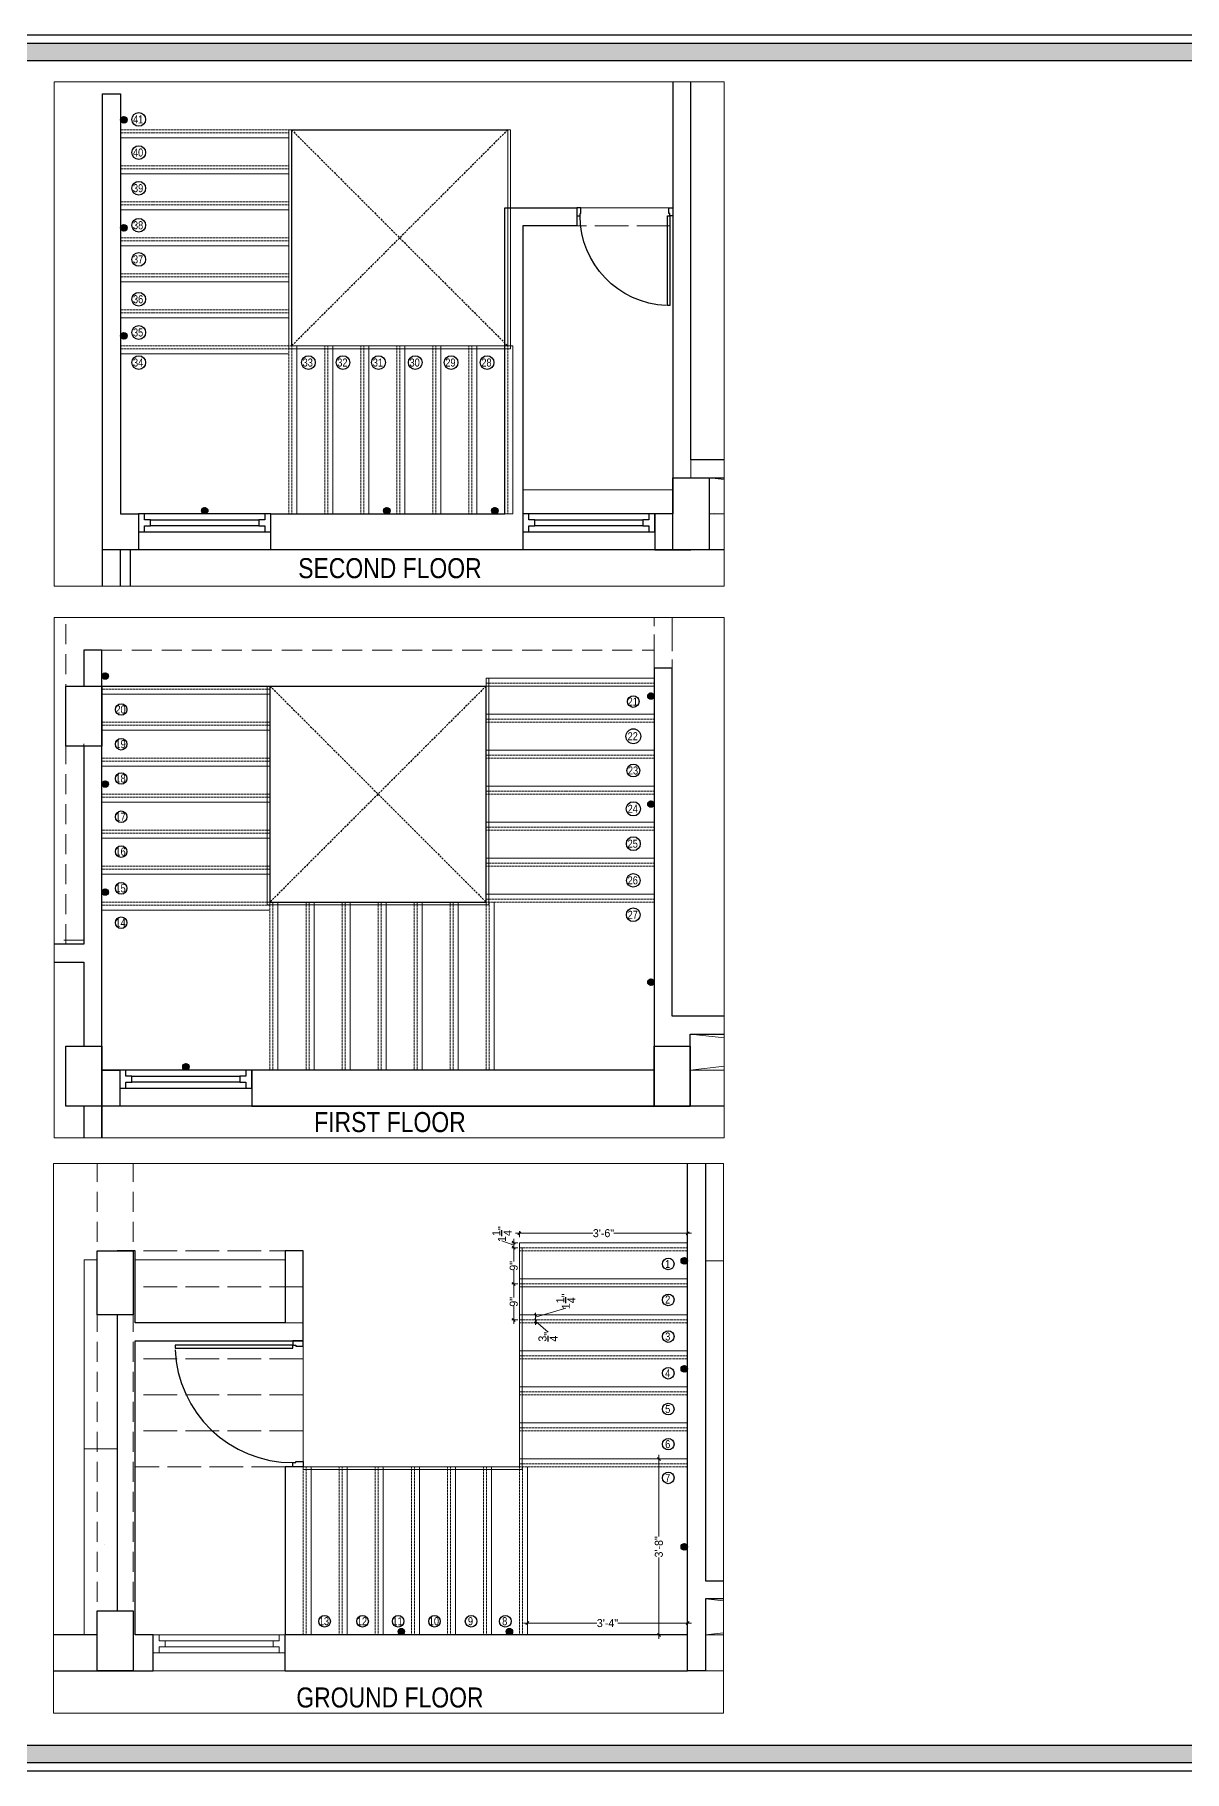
# Model space of a CAD drawing. Header units: millimetres. Extents: x 56222 to 3066687, y -650199 to -121287.
# Drawn here: x 150980.1 to 151267.3, y -181098.5 to -180664.4 of the extents above; entities that cross this region are included whole.
import ezdxf

# ---------------------------------------------------------------- set-up
doc = ezdxf.new("R2010")
doc.units = ezdxf.units.MM
doc.header["$MEASUREMENT"] = 0
doc.header["$PDMODE"] = 35
for name, pattern in [('ACAD_ISO02W100', [15, 12, -3]), ('ACAD_ISO04W100', [30, 24, -3, 0, -3]), ('DASHED', [0.75, 0.5, -0.25]), ('DASHED2', [0.375, 0.25, -0.125])]:
    doc.linetypes.add(name, pattern=pattern)
doc.layers.get('Defpoints').update_dxf_attribs({"color": 220})
for name, color, linetype in [('AR DOOR', 40, 'Continuous'), ('AR ELE-5', 134, 'Continuous'), ('AR HATCH-7', 7, 'Continuous'), ('GROUND FLOOR  ( Text )', 251, 'Continuous'), ('SECTION ( Text )', 250, 'Continuous')]:
    doc.layers.add(name, color=color, linetype=linetype)
for name, color, linetype, lineweight in [('COLUMN', 1, 'Continuous', 30), ('dim05', 1, 'Continuous', 13), ('FIRST FLOOR', 7, 'Continuous', 9), ('FIRST FLOOR_( PLine )_', 251, 'Continuous', 30), ('FIRST FLOOR_( STAIR )', 251, 'Continuous', 9), ('FUR', 250, 'Continuous', 0), ('GROUND FLOOR', 7, 'Continuous', 9), ('GROUND FLOOR  ( PLINE )', 251, 'Continuous', 30), ('GROUND FLOOR ( DW_RAIL )', 7, 'Continuous', 9), ('GROUND FLOOR ( STAIR )', 251, 'Continuous', 9), ('Labelling', 1, 'Continuous', 25), ('NAME PLATE', 7, 'Continuous', 25), ('SECOND FLOOR', 7, 'Continuous', 9), ('SECOND FLOOR  ( PLINE )', 251, 'Continuous', 30), ('SECOND FLOOR ( PLine )', 7, 'Continuous', 30), ('wall', 7, 'Continuous', 30), ('XX~SLAB ( BEAM )~ ( DIM )', 7, 'Continuous', 9)]:
    doc.layers.add(name, color=color, linetype=linetype, lineweight=lineweight)
doc.layers.add('XX~SLAB ( PLINE )', color=251, linetype='Continuous', plot=False)
doc.styles.add('century g', font='GOTHIC.TTF')
doc.styles.add("Cn_BT_0'-0", font='swissc.ttf')
doc.styles.add('KATHA', font='swissc.ttf')
doc.dimstyles.new('Archana', dxfattribs={"dimtxt": 2, "dimasz": 0.75, "dimexe": 0.5, "dimexo": 0.5, "dimgap": 0, "dimtad": 0, "dimzin": 0, "dimdsep": 46, "dimlunit": 4, "dimtxsty": 'century g', "dimblk": 'OBLIQUE', "dimcen": 0, "dimdle": 1, "dimclrd": 256, "dimclre": 256, "dimclrt": 256, "dimadec": 0, "dimazin": 0, "dimtfac": 1, "dimtofl": 0, "dimtmove": 1, "dimatfit": 3, "dimfxl": 1, "dimfxlon": 1, "dimtolj": 1, "dimtzin": 0, "dimlwd": -1, "dimlwe": -1, "dimarcsym": 0})

# ---------------------------------------------------------------- blocks, each defined once
blk = doc.blocks.new('*U18')
for points in [[(0, 0), (0, 1120), (-30, 1120), (-30, 0)], [(40, 0), (0, 0), (0, -30), (-10, -30), (-10, -100), (40, -100)], [(-1160, 0), (-1120, 0), (-1120, -30), (-1110, -30), (-1110, -100), (-1160, -100)]]:
    blk.add_lwpolyline(points, close=True)
at = {"layer": 'AR ELE-5', "linetype": 'ByBlock', "ltscale": 15}
blk.add_arc((2, -1), 1122, 92.373, 179.9653, dxfattribs=at)
blk = doc.blocks.new('_Oblique')
at = {"layer": 'wall', "color": 0, "lineweight": -2}
blk.add_line((-0.5, -0.5), (0.5, 0.5), dxfattribs=at)
blk = doc.blocks.new('*D340')
at = {"layer": 'Defpoints', "color": 0, "lineweight": 30, "transparency": 16777216}
for p in [(151101.23, -180967.63), (151099.82, -180976.63), (151101.23, -180976.63)]:
    blk.add_point(p, dxfattribs=at)
at = {"layer": 'dim05', "transparency": 16777216}
for p, q in [((151100.82, -180967.63), (151099.32, -180967.63)), ((151100.82, -180976.63), (151099.32, -180976.63))]:
    blk.add_line(p, q, dxfattribs=at)
at = {"layer": 'dim05', "color": 240, "true_color": 0xed1f24, "transparency": 16777216}
for p, q in [((151099.82, -180966.63), (151099.82, -180971.02)), ((151099.82, -180977.63), (151099.82, -180973.23))]:
    blk.add_line(p, q, dxfattribs=at)
at = {"layer": 'dim05', "color": 240, "true_color": 0xed1f24, "transparency": 16777216, "xscale": 0.75, "yscale": 0.75, "zscale": 0.75}
for p, rotation in [((151099.82, -180967.63), 90), ((151099.82, -180976.63), 270)]:
    blk.add_blockref('_Oblique', p, dxfattribs=dict(at, rotation=rotation))
at = {"layer": 'dim05', "color": 5, "lineweight": 25, "transparency": 16777216, "insert": (151099.82, -180972.13), "char_height": 2, "attachment_point": 5, "rotation": 90, "style": 'century g'}
blk.add_mtext('\\A1;9"', dxfattribs=at)
blk = doc.blocks.new('*D334')
at = {"layer": 'Defpoints', "color": 0, "lineweight": 30, "transparency": 16777216}
for p in [(151101.23, -180976.63), (151099.82, -180985.63), (151101.23, -180985.63)]:
    blk.add_point(p, dxfattribs=at)
at = {"layer": 'dim05', "transparency": 16777216}
for p, q in [((151100.82, -180976.63), (151099.32, -180976.63)), ((151100.82, -180985.63), (151099.32, -180985.63))]:
    blk.add_line(p, q, dxfattribs=at)
at = {"layer": 'dim05', "color": 240, "true_color": 0xed1f24, "transparency": 16777216}
for p, q in [((151099.82, -180975.63), (151099.82, -180980.02)), ((151099.82, -180986.63), (151099.82, -180982.23))]:
    blk.add_line(p, q, dxfattribs=at)
at = {"layer": 'dim05', "color": 240, "true_color": 0xed1f24, "transparency": 16777216, "xscale": 0.75, "yscale": 0.75, "zscale": 0.75}
for p, rotation in [((151099.82, -180976.63), 90), ((151099.82, -180985.63), 270)]:
    blk.add_blockref('_Oblique', p, dxfattribs=dict(at, rotation=rotation))
at = {"layer": 'dim05', "color": 5, "lineweight": 25, "transparency": 16777216, "insert": (151099.82, -180981.13), "char_height": 2, "attachment_point": 5, "rotation": 90, "style": 'century g'}
blk.add_mtext('\\A1;9"', dxfattribs=at)
blk = doc.blocks.new('*D335')
at = {"layer": 'Defpoints', "color": 0, "lineweight": 30, "transparency": 16777216}
for p in [(151143.23, -180963.98), (151101.23, -180966.38), (151143.23, -180966.38)]:
    blk.add_point(p, dxfattribs=at)
at = {"layer": 'dim05', "color": 240, "true_color": 0xed1f24, "transparency": 16777216}
for p, q in [((151100.23, -180963.98), (151119.6, -180963.98)), ((151144.23, -180963.98), (151124.86, -180963.98))]:
    blk.add_line(p, q, dxfattribs=at)
at = {"layer": 'dim05', "transparency": 16777216}
for p, q in [((151101.23, -180964.98), (151101.23, -180963.48)), ((151143.23, -180964.98), (151143.23, -180963.48))]:
    blk.add_line(p, q, dxfattribs=at)
at = {"layer": 'dim05', "color": 240, "true_color": 0xed1f24, "transparency": 16777216, "xscale": 0.75, "yscale": 0.75, "zscale": 0.75, "rotation": 180}
blk.add_blockref('_Oblique', (151101.23, -180963.98), dxfattribs=at)
at = {"layer": 'dim05', "color": 240, "true_color": 0xed1f24, "transparency": 16777216, "xscale": 0.75, "yscale": 0.75, "zscale": 0.75}
blk.add_blockref('_Oblique', (151143.23, -180963.98), dxfattribs=at)
at = {"layer": 'dim05', "color": 5, "lineweight": 25, "transparency": 16777216, "insert": (151122.23, -180963.98), "char_height": 2, "attachment_point": 5, "style": 'century g'}
blk.add_mtext('\\A1;3\'-6"', dxfattribs=at)
blk = doc.blocks.new('*D336')
at = {"layer": 'Defpoints', "color": 0, "lineweight": 30, "transparency": 16777216}
for p in [(151105.09, -180985.63), (151105.09, -180986.38), (151105.24, -180985.63)]:
    blk.add_point(p, dxfattribs=at)
at = {"layer": 'dim05', "transparency": 16777216}
for p, q in [((151105.1, -180985.63), (151105.74, -180985.63)), ((151105.1, -180986.38), (151105.74, -180986.38))]:
    blk.add_line(p, q, dxfattribs=at)
at = {"layer": 'dim05', "color": 240, "true_color": 0xed1f24, "transparency": 16777216}
for p, q in [((151105.24, -180986.88), (151105.24, -180985.13)), ((151105.24, -180986), (151108.39, -180988.72))]:
    blk.add_line(p, q, dxfattribs=at)
at = {"layer": 'dim05', "color": 240, "true_color": 0xed1f24, "transparency": 16777216, "xscale": 0.5, "yscale": 0.5, "zscale": 0.5}
for p, rotation in [((151105.24, -180985.63), 90), ((151105.24, -180986.38), 270)]:
    blk.add_blockref('_Oblique', p, dxfattribs=dict(at, rotation=rotation))
at = {"layer": 'dim05', "color": 5, "lineweight": 25, "transparency": 16777216, "insert": (151108.39, -180989.86), "char_height": 2, "attachment_point": 5, "rotation": 90, "style": 'century g'}
blk.add_mtext('\\A1;{\\H1x;\\S3/4;}"', dxfattribs=at)
blk = doc.blocks.new('*D337')
at = {"layer": 'Defpoints', "color": 0, "lineweight": 30, "transparency": 16777216}
for p in [(151105.24, -180984.38), (151105.24, -180984.38), (151105.24, -180985.63)]:
    blk.add_point(p, dxfattribs=at)
at = {"layer": 'dim05', "color": 240, "true_color": 0xed1f24, "transparency": 16777216}
for p, q in [((151105.24, -180985), (151112.82, -180982.73)), ((151105.24, -180986.13), (151105.24, -180983.88))]:
    blk.add_line(p, q, dxfattribs=at)
at = {"layer": 'dim05', "transparency": 16777216}
for p, q in [((151105.24, -180984.38), (151105.74, -180984.38)), ((151105.24, -180985.63), (151105.74, -180985.63))]:
    blk.add_line(p, q, dxfattribs=at)
at = {"layer": 'dim05', "color": 240, "true_color": 0xed1f24, "transparency": 16777216, "xscale": 0.5, "yscale": 0.5, "zscale": 0.5}
for p, rotation in [((151105.24, -180984.38), 90), ((151105.24, -180985.63), 270)]:
    blk.add_blockref('_Oblique', p, dxfattribs=dict(at, rotation=rotation))
at = {"layer": 'dim05', "color": 5, "lineweight": 25, "transparency": 16777216, "insert": (151112.82, -180981.01), "char_height": 2, "attachment_point": 5, "rotation": 90, "style": 'century g'}
blk.add_mtext('\\A1;1{\\H1x;\\S1/4;}"', dxfattribs=at)
blk = doc.blocks.new('*D338')
at = {"layer": 'Defpoints', "color": 0, "lineweight": 30, "transparency": 16777216}
for p in [(151143.23, -181020.38), (151136.07, -181064.38), (151143.23, -181064.38)]:
    blk.add_point(p, dxfattribs=at)
at = {"layer": 'dim05', "transparency": 16777216}
for p, q in [((151137.07, -181020.38), (151135.57, -181020.38)), ((151137.07, -181064.38), (151135.57, -181064.38))]:
    blk.add_line(p, q, dxfattribs=at)
at = {"layer": 'dim05', "color": 240, "true_color": 0xed1f24, "transparency": 16777216}
for p, q in [((151136.07, -181019.38), (151136.07, -181039.75)), ((151136.07, -181065.38), (151136.07, -181045.01))]:
    blk.add_line(p, q, dxfattribs=at)
at = {"layer": 'dim05', "color": 240, "true_color": 0xed1f24, "transparency": 16777216, "xscale": 0.75, "yscale": 0.75, "zscale": 0.75}
for p, rotation in [((151136.07, -181020.38), 90), ((151136.07, -181064.38), 270)]:
    blk.add_blockref('_Oblique', p, dxfattribs=dict(at, rotation=rotation))
at = {"layer": 'dim05', "color": 5, "lineweight": 25, "transparency": 16777216, "insert": (151136.07, -181042.38), "char_height": 2, "attachment_point": 5, "rotation": 90, "style": 'century g'}
blk.add_mtext('\\A1;3\'-8"', dxfattribs=at)
blk = doc.blocks.new('*D339')
at = {"layer": 'Defpoints', "color": 0, "lineweight": 30, "transparency": 16777216}
for p in [(151099.82, -180966.38), (151101.23, -180966.38), (151101.23, -180967.63)]:
    blk.add_point(p, dxfattribs=at)
at = {"layer": 'dim05', "color": 240, "true_color": 0xed1f24, "transparency": 16777216}
for p, q in [((151099.82, -180967), (151096.86, -180965.92)), ((151099.82, -180968.63), (151099.82, -180965.38))]:
    blk.add_line(p, q, dxfattribs=at)
at = {"layer": 'dim05', "transparency": 16777216}
for p, q in [((151100.82, -180966.38), (151099.32, -180966.38)), ((151100.82, -180967.63), (151099.32, -180967.63))]:
    blk.add_line(p, q, dxfattribs=at)
at = {"layer": 'dim05', "color": 240, "true_color": 0xed1f24, "transparency": 16777216, "xscale": 0.75, "yscale": 0.75, "zscale": 0.75}
for p, rotation in [((151099.82, -180966.38), 90), ((151099.82, -180967.63), 270)]:
    blk.add_blockref('_Oblique', p, dxfattribs=dict(at, rotation=rotation))
at = {"layer": 'dim05', "color": 5, "lineweight": 25, "transparency": 16777216, "insert": (151096.86, -180964.2), "char_height": 2, "attachment_point": 5, "rotation": 90, "style": 'century g'}
blk.add_mtext('\\A1;1{\\H1x;\\S1/4;}"', dxfattribs=at)
blk = doc.blocks.new('*U118')
for points in [[(-40, 0), (0, 0), (0, 30), (10, 30), (10, 100), (-40, 100)], [(0, 0), (0, -1120), (30, -1120), (30, 0)], [(1160, 0), (1120, 0), (1120, 30), (1110, 30), (1110, 100), (1160, 100)]]:
    blk.add_lwpolyline(points, close=True)
at = {"layer": 'AR ELE-5', "linetype": 'ByBlock', "ltscale": 15}
blk.add_arc((-2, 1), 1122, 272.373, 359.9653, dxfattribs=at)
blk = doc.blocks.new('*D333')
at = {"layer": 'Defpoints', "color": 0, "lineweight": 30, "transparency": 16777216}
for p in [(151103.23, -181061.44), (151143.23, -181061.44), (151143.23, -181061.44)]:
    blk.add_point(p, dxfattribs=at)
at = {"layer": 'dim05', "color": 240, "true_color": 0xed1f24, "transparency": 16777216}
for p, q in [((151102.23, -181061.44), (151120.6, -181061.44)), ((151144.23, -181061.44), (151125.86, -181061.44))]:
    blk.add_line(p, q, dxfattribs=at)
at = {"layer": 'dim05', "transparency": 16777216}
for p, q in [((151103.23, -181061.44), (151103.23, -181060.94)), ((151143.23, -181061.44), (151143.23, -181060.94))]:
    blk.add_line(p, q, dxfattribs=at)
at = {"layer": 'dim05', "color": 240, "true_color": 0xed1f24, "transparency": 16777216, "xscale": 0.75, "yscale": 0.75, "zscale": 0.75, "rotation": 180}
blk.add_blockref('_Oblique', (151103.23, -181061.44), dxfattribs=at)
at = {"layer": 'dim05', "color": 240, "true_color": 0xed1f24, "transparency": 16777216, "xscale": 0.75, "yscale": 0.75, "zscale": 0.75}
blk.add_blockref('_Oblique', (151143.23, -181061.44), dxfattribs=at)
at = {"layer": 'dim05', "color": 5, "lineweight": 25, "transparency": 16777216, "insert": (151123.23, -181061.44), "char_height": 2, "attachment_point": 5, "style": 'century g'}
blk.add_mtext('\\A1;3\'-4"', dxfattribs=at)
blk = doc.blocks.new('LAYOUT FILE')
at = {"layer": 'NAME PLATE', "true_color": 0xd39e00}
h = blk.add_hatch(color=42, dxfattribs=at)
h.paths.add_polyline_path([(3346889.83, -513806.18), (3346889.83, -514260.7), (3347535.56, -514260.7), (3347535.56, -513806.18)])
h.paths.add_polyline_path([(3346894.36, -513810.71), (3347531.03, -513810.71), (3347531.03, -514256.17), (3346894.36, -514256.17)], flags=16)
at = {"layer": 'NAME PLATE', "color": 42, "true_color": 0xd39e00}
for points in [[(3346887.56, -513803.91), (3347537.83, -513803.91), (3347537.83, -514262.96), (3346887.56, -514262.96)], [(3346889.83, -513806.18), (3347535.56, -513806.18), (3347535.56, -514260.7), (3346889.83, -514260.7)], [(3346894.36, -513810.71), (3347531.03, -513810.71), (3347531.03, -514256.17), (3346894.36, -514256.17)]]:
    blk.add_lwpolyline(points, close=True, dxfattribs=at)

msp = doc.modelspace()

# ---------------------------------------------------------------- hatches: boundary and pattern name
at = {"layer": 'AR HATCH-7', "lineweight": 30, "true_color": 0xcd6928, "transparency": 33554684}
h = msp.add_hatch(dxfattribs=at)
h.set_pattern_fill('ANSI31', color=32)
h.set_pattern_definition([(45, (-150.32906, -278.02912), (-0.08838834765, 0.08838834765), [])])
h.paths.add_polyline_path([(151003.223, -180685.685, 1), (151001.601, -180685.685, 1)])
h = msp.add_hatch(dxfattribs=at)
h.set_pattern_fill('ANSI31', color=32)
h.set_pattern_definition([(45, (-150.32906, -305.02912), (-0.08838834765, 0.08838834765), [])])
h.paths.add_polyline_path([(151003.223, -180712.685, 1), (151001.601, -180712.685, 1)])
h = msp.add_hatch(dxfattribs=at)
h.set_pattern_fill('ANSI31', color=32)
h.set_pattern_definition([(45, (-150.32906, -332.02912), (-0.08838834765, 0.08838834765), [])])
h.paths.add_polyline_path([(151003.223, -180739.685, 1), (151001.601, -180739.685, 1)])
h = msp.add_hatch(dxfattribs=at)
h.set_pattern_fill('ANSI31', color=32)
h.set_pattern_definition([(45, (-130.14017, -375.718), (-0.08838834765, 0.08838834765), [])])
h.paths.add_polyline_path([(151023.412, -180783.374, 1), (151021.789, -180783.374, 1)])
h = msp.add_hatch(dxfattribs=at)
h.set_pattern_fill('ANSI31', color=32)
h.set_pattern_definition([(45, (-84.63251, -375.71804), (-0.08838834765, 0.08838834765), [])])
h.paths.add_polyline_path([(151068.919, -180783.374, 1), (151067.297, -180783.374, 1)])
h = msp.add_hatch(dxfattribs=at)
h.set_pattern_fill('ANSI31', color=32)
h.set_pattern_definition([(45, (-57.63251, -375.71804), (-0.08838834765, 0.08838834765), [])])
h.paths.add_polyline_path([(151095.919, -180783.374, 1), (151094.297, -180783.374, 1)])
h = msp.add_hatch(dxfattribs=at)
h.set_pattern_fill('ANSI31', color=32)
h.set_pattern_definition([(45, (-155.01799, -417.05345), (-0.08838834765, 0.08838834765), [])])
h.paths.add_polyline_path([(150998.534, -180824.709, 1), (150996.912, -180824.709, 1)])
h = msp.add_hatch(dxfattribs=at)
h.set_pattern_fill('ANSI31', color=32)
h.set_pattern_definition([(45, (-18.64022, -422.05345), (-0.08838834765, 0.08838834765), [])])
h.paths.add_polyline_path([(151134.912, -180829.709, 1), (151133.289, -180829.709, 1)])
h = msp.add_hatch(dxfattribs=at)
h.set_pattern_fill('ANSI31', color=32)
h.set_pattern_definition([(45, (-155.01799, -444.05345), (-0.08838834765, 0.08838834765), [])])
h.paths.add_polyline_path([(150998.534, -180851.709, 1), (150996.912, -180851.709, 1)])
h = msp.add_hatch(dxfattribs=at)
h.set_pattern_fill('ANSI31', color=32)
h.set_pattern_definition([(45, (-18.64022, -449.05345), (-0.08838834765, 0.08838834765), [])])
h.paths.add_polyline_path([(151134.912, -180856.709, 1), (151133.289, -180856.709, 1)])
h = msp.add_hatch(dxfattribs=at)
h.set_pattern_fill('ANSI31', color=32)
h.set_pattern_definition([(45, (-155.01799, -471.05345), (-0.08838834765, 0.08838834765), [])])
h.paths.add_polyline_path([(150998.534, -180878.709, 1), (150996.912, -180878.709, 1)])
h = msp.add_hatch(dxfattribs=at)
h.set_pattern_fill('ANSI31', color=32)
h.set_pattern_definition([(45, (-18.64022, -493.55345), (-0.08838834765, 0.08838834765), [])])
h.paths.add_polyline_path([(151134.912, -180901.209, 1), (151133.289, -180901.209, 1)])
h = msp.add_hatch(dxfattribs=at)
h.set_pattern_fill('ANSI31', color=32)
h.set_pattern_definition([(45, (-134.82912, -514.74234), (-0.08838834765, 0.08838834765), [])])
h.paths.add_polyline_path([(151018.723, -180922.398, 1), (151017.1, -180922.398, 1)])
h = msp.add_hatch(dxfattribs=at)
h.set_pattern_fill('ANSI31', color=32)
h.set_pattern_definition([(45, (-10.32235, -563.22028), (-0.08838834765, 0.08838834765), [])])
h.paths.add_polyline_path([(151143.229, -180970.876, 1), (151141.607, -180970.876, 1)])
h = msp.add_hatch(dxfattribs=at)
h.set_pattern_fill('ANSI31', color=32)
h.set_pattern_definition([(45, (-10.32235, -590.22028), (-0.08838834765, 0.08838834765), [])])
h.paths.add_polyline_path([(151143.229, -180997.876, 1), (151141.607, -180997.876, 1)])
h = msp.add_hatch(dxfattribs=at)
h.set_pattern_fill('ANSI31', color=32)
h.set_pattern_definition([(45, (-10.32235, -634.72028), (-0.08838834765, 0.08838834765), [])])
h.paths.add_polyline_path([(151143.229, -181042.376, 1), (151141.607, -181042.376, 1)])
h = msp.add_hatch(dxfattribs=at)
h.set_pattern_fill('ANSI31', color=32)
h.set_pattern_definition([(45, (-81.01124, -655.90917), (-0.08838834765, 0.08838834765), [])])
h.paths.add_polyline_path([(151072.541, -181063.565, 1), (151070.918, -181063.565, 1)])
h = msp.add_hatch(dxfattribs=at)
h.set_pattern_fill('ANSI31', color=32)
h.set_pattern_definition([(45, (-54.01124, -655.90917), (-0.08838834765, 0.08838834765), [])])
h.paths.add_polyline_path([(151099.541, -181063.565, 1), (151097.918, -181063.565, 1)])

# ---------------------------------------------------------------- linework, layer by layer
at = {"layer": 'COLUMN'}
msp.add_lwpolyline([(151139.601, -180793.185), (151139.601, -180775.185), (151148.601, -180775.185), (151148.601, -180793.185), (151139.601, -180793.185)], dxfattribs=at)
for points in [[(150987.912, -180827.209), (150996.912, -180827.209), (150996.912, -180842.209), (150987.912, -180842.209)], [(150987.912, -180917.209), (150996.912, -180917.209), (150996.912, -180932.209), (150987.912, -180932.209)], [(151134.912, -180917.209), (151143.912, -180917.209), (151143.912, -180932.209), (151134.912, -180932.209)]]:
    msp.add_lwpolyline(points, close=True, dxfattribs=at)
at = {"layer": 'FIRST FLOOR'}
for p, q in [((150996.912, -180940.112), (150996.912, -180818.209)), ((151134.912, -180822.709), (151139.412, -180822.709)), ((151134.912, -180824.209), (151134.912, -180932.209)), ((151139.412, -180824.209), (151139.412, -180909.709)), ((150992.412, -180891.182), (150992.412, -180841.682)), ((150992.412, -180891.709), (150992.412, -180842.209)), ((150996.912, -180842.209), (150992.412, -180842.209)), ((150992.412, -180891.709), (150985.01, -180891.709)), ((150992.412, -180896.209), (150985.01, -180896.209)), ((150992.412, -180917.209), (150992.412, -180896.209)), ((151139.412, -180909.709), (151152.421, -180909.709)), ((151134.912, -180923.209), (150996.912, -180923.209)), ((151034.412, -180923.209), (151034.412, -180932.209)), ((151152.466, -180923.209), (151143.912, -180923.209)), ((151152.496, -180932.209), (150987.912, -180932.209)), ((150992.412, -180940.112), (150992.412, -180932.209))]:
    msp.add_line(p, q, dxfattribs=at)
at = {"layer": 'FIRST FLOOR', "linetype": 'ACAD_ISO02W100', "ltscale": 0.7}
msp.add_lwpolyline([(151139.412, -180810.11), (151139.412, -180822.709), (151134.912, -180822.709), (151134.912, -180810.11)], dxfattribs=at)
at = {"layer": 'FIRST FLOOR', "ltscale": 0.7}
msp.add_lwpolyline([(150992.412, -180932.209), (150992.412, -180940.112)], dxfattribs=at)
at = {"layer": 'FIRST FLOOR_( PLine )_'}
for points in [[(150996.912, -180940.112), (150996.912, -180818.209), (150992.412, -180818.209), (150992.412, -180827.209)], [(151152.421, -180909.709), (151139.412, -180909.709), (151139.412, -180822.709), (151134.912, -180822.709), (151134.912, -180932.209), (151139.412, -180932.209), (151143.912, -180932.209), (151143.912, -180914.209), (151152.436, -180914.209)], [(150992.412, -180842.209), (150992.412, -180891.709), (150985.01, -180891.709)], [(150985.01, -180896.209), (150992.412, -180896.209), (150992.412, -180917.209)], [(150992.412, -180932.209), (150992.412, -180940.112)]]:
    msp.add_lwpolyline(points, dxfattribs=at)
for points in [[(150996.912, -180923.209), (151001.412, -180923.209), (151001.412, -180932.209), (150996.912, -180932.209)], [(151134.912, -180923.209), (151034.412, -180923.209), (151034.412, -180927.709), (151034.412, -180932.209), (151134.912, -180932.209)]]:
    msp.add_lwpolyline(points, close=True, dxfattribs=at)
at = {"layer": 'FIRST FLOOR_( STAIR )'}
msp.add_line((151038.912, -180827.209), (150996.912, -180827.209), dxfattribs=at)
for points in [[(151043.601, -180688.185), (151044.301, -180688.185), (151044.301, -180742.185), (151098.301, -180742.185), (151098.301, -180688.185), (151099.001, -180688.185), (151099.001, -180742.885), (151043.601, -180742.885), (151043.601, -180688.185)], [(151038.212, -180827.209), (151038.912, -180827.209), (151038.912, -180881.209), (151092.912, -180881.209), (151092.912, -180825.209), (151093.612, -180825.209), (151093.612, -180881.909), (151038.212, -180881.909), (151038.212, -180827.209)]]:
    msp.add_lwpolyline(points, close=True, dxfattribs=at)
at = {"layer": 'FUR'}
msp.add_line((150997.598, -181041.688), (150997.598, -181041.688), dxfattribs=at)
at = {"layer": 'GROUND FLOOR', "color": 1, "linetype": 'ACAD_ISO04W100'}
for p, q in [((151143.912, -180914.209), (151152.439, -180915.157)), ((151152.463, -180922.259), (151143.912, -180923.209)), ((151147.729, -181055.376), (151152.192, -181055.846)), ((151152.192, -181063.907), (151147.729, -181064.376))]:
    msp.add_line(p, q, dxfattribs=at)
at = {"layer": 'GROUND FLOOR'}
for p, q in [((151143.229, -180946.512), (151143.229, -181073.376)), ((151147.729, -180946.512), (151147.729, -181050.876)), ((151042.729, -180986.376), (151042.729, -180968.376)), ((151047.229, -180990.876), (151047.229, -180968.376)), ((151147.729, -180970.876), (151152.192, -180970.876)), ((151147.729, -181055.376), (151147.729, -181073.376)), ((150995.729, -181064.376), (150984.794, -181064.376)), ((151143.229, -181064.376), (151009.729, -181064.376)), ((151152.192, -181073.376), (150984.794, -181073.376))]:
    msp.add_line(p, q, dxfattribs=at)
at = {"layer": 'GROUND FLOOR', "color": 5}
msp.add_line((151047.229, -180990.876), (151005.229, -180990.876), dxfattribs=at)
at = {"layer": 'GROUND FLOOR', "linetype": 'ACAD_ISO02W100', "ltscale": 0.7}
msp.add_line((151152.192, -181064.376), (151147.729, -181064.376), dxfattribs=at)
at = {"layer": 'GROUND FLOOR'}
for points in [[(151044.301, -180688.185), (151044.301, -180742.185), (151098.301, -180742.185), (151098.301, -180688.185)], [(151038.912, -180827.209), (151038.912, -180881.209), (151092.912, -180881.209), (151092.912, -180827.209)], [(151101.229, -180968.376), (151101.229, -181022.376), (151047.229, -181022.376)]]:
    msp.add_lwpolyline(points, dxfattribs=at)
at = {"layer": 'GROUND FLOOR  ( PLINE )', "transparency": 33554508}
for p, q in [((151047.229, -181022.376), (151042.729, -181022.376)), ((151042.729, -181022.376), (151042.729, -181064.376))]:
    msp.add_line(p, q, dxfattribs=at)
at = {"layer": 'GROUND FLOOR  ( PLINE )'}
for p, q in [((151143.229, -181064.376), (151042.729, -181064.376)), ((151042.729, -181073.376), (151042.729, -181064.376)), ((151143.229, -181073.376), (151143.229, -181064.376)), ((151042.729, -181073.376), (151143.229, -181073.376))]:
    msp.add_line(p, q, dxfattribs=at)
at = {"layer": 'GROUND FLOOR  ( PLINE )', "lineweight": 0}
for points in [[(150985.01, -180676.205), (151152.407, -180676.205), (151152.407, -180802.253), (150985.01, -180802.253)], [(150985.01, -180810.11), (151152.407, -180810.11), (151152.407, -180940.112), (150985.01, -180940.112)], [(150984.794, -180946.512), (151152.192, -180946.512), (151152.192, -181083.905), (150984.794, -181083.905)]]:
    msp.add_lwpolyline(points, close=True, dxfattribs=at)
at = {"layer": 'GROUND FLOOR  ( PLINE )'}
for points in [[(151152.192, -181055.376), (151147.729, -181055.376), (151147.729, -181073.376), (151143.229, -181073.376), (151143.229, -180946.512)], [(151147.729, -180946.512), (151147.729, -181050.876)], [(151005.229, -181064.376), (151005.229, -180990.876), (151047.229, -180990.876), (151047.229, -180968.376), (151042.729, -180968.376), (151042.729, -180986.376), (151005.229, -180986.376), (151005.229, -180968.376), (151000.729, -180968.376)], [(151000.729, -180984.376), (151000.729, -181058.376)], [(151147.729, -181050.876), (151152.192, -181050.876)], [(150995.729, -181064.376), (150984.794, -181064.376)], [(151005.229, -181073.376), (151005.229, -181073.376), (151009.729, -181073.376), (151009.729, -181064.376), (151005.229, -181064.376)], [(150984.794, -181073.376), (151005.229, -181073.376)]]:
    msp.add_lwpolyline(points, dxfattribs=at)
at = {"layer": 'GROUND FLOOR ( DW_RAIL )'}
msp.add_lwpolyline([(151042.729, -181064.376), (151041.229, -181064.376), (151041.229, -181065.876), (151039.729, -181065.876), (151039.729, -181067.376), (151012.729, -181067.376), (151012.729, -181065.876), (151011.229, -181065.876), (151011.229, -181064.376), (151009.729, -181064.376), (151009.729, -181068.876), (151011.229, -181068.876), (151011.229, -181067.376), (151012.729, -181067.376), (151012.729, -181065.876), (151039.729, -181065.876), (151039.729, -181067.376), (151041.229, -181067.376), (151041.229, -181068.876), (151042.729, -181068.876), (151042.729, -181064.376), (151009.729, -181064.376), (151009.729, -181068.876), (151042.729, -181068.876)], close=True, dxfattribs=at)
at = {"layer": 'GROUND FLOOR ( STAIR )', "linetype": 'DASHED2'}
for p, q in [((151043.601, -180688.185), (151001.601, -180688.185)), ((151043.601, -180688.935), (151001.601, -180688.935)), ((151043.601, -180688.185), (151043.601, -180784.185)), ((151043.601, -180697.185), (151001.601, -180697.185)), ((151043.601, -180697.935), (151001.601, -180697.935)), ((151043.601, -180706.185), (151001.601, -180706.185)), ((151043.601, -180706.935), (151001.601, -180706.935)), ((151043.601, -180715.185), (151001.601, -180715.185)), ((151043.601, -180715.935), (151001.601, -180715.935)), ((151043.601, -180724.185), (151001.601, -180724.185)), ((151043.601, -180724.935), (151001.601, -180724.935)), ((151043.601, -180733.185), (151001.601, -180733.185)), ((151043.601, -180733.935), (151001.601, -180733.935)), ((151099.601, -180742.185), (151001.601, -180742.185)), ((151043.601, -180742.935), (151001.601, -180742.935)), ((151044.351, -180742.185), (151044.351, -180784.185)), ((151052.601, -180742.185), (151052.601, -180784.185)), ((151053.351, -180742.185), (151053.351, -180784.185)), ((151061.601, -180742.185), (151061.601, -180784.185)), ((151062.351, -180742.185), (151062.351, -180784.185)), ((151070.601, -180742.185), (151070.601, -180784.185)), ((151071.351, -180742.185), (151071.351, -180784.185)), ((151079.601, -180742.185), (151079.601, -180784.185)), ((151080.351, -180742.185), (151080.351, -180784.185)), ((151088.601, -180742.185), (151088.601, -180784.185)), ((151089.351, -180742.185), (151089.351, -180784.185)), ((151098.351, -180742.185), (151098.351, -180784.185)), ((151038.912, -180827.959), (150996.912, -180827.959)), ((151092.912, -180826.459), (151134.912, -180826.459)), ((151134.912, -180827.209), (151092.912, -180827.209)), ((151092.912, -180827.209), (151092.912, -180923.209)), ((151092.912, -180827.209), (151134.912, -180827.209)), ((151038.912, -180836.209), (150996.912, -180836.209)), ((151038.912, -180836.959), (150996.912, -180836.959)), ((151092.912, -180835.459), (151134.912, -180835.459)), ((151134.912, -180836.209), (151092.912, -180836.209)), ((151038.912, -180845.209), (150996.912, -180845.209)), ((151038.912, -180845.959), (150996.912, -180845.959)), ((151092.912, -180844.459), (151134.912, -180844.459)), ((151134.912, -180845.209), (151092.912, -180845.209)), ((151038.912, -180854.209), (150996.912, -180854.209)), ((151038.912, -180854.959), (150996.912, -180854.959)), ((151092.912, -180853.459), (151134.912, -180853.459)), ((151134.912, -180854.209), (151092.912, -180854.209)), ((151038.912, -180863.209), (150996.912, -180863.209)), ((151038.912, -180863.959), (150996.912, -180863.959)), ((151092.912, -180862.459), (151134.912, -180862.459)), ((151134.912, -180863.209), (151092.912, -180863.209)), ((151038.912, -180872.209), (150996.912, -180872.209)), ((151038.912, -180872.959), (150996.912, -180872.959)), ((151092.912, -180871.459), (151134.912, -180871.459)), ((151134.912, -180872.209), (151092.912, -180872.209)), ((151134.912, -180881.209), (150996.912, -180881.209)), ((151038.912, -180881.959), (150996.912, -180881.959)), ((151038.912, -180881.209), (151038.912, -180923.209)), ((151039.662, -180881.209), (151039.662, -180923.209)), ((151047.912, -180881.209), (151047.912, -180923.209)), ((151048.662, -180881.209), (151048.662, -180923.209)), ((151056.912, -180881.209), (151056.912, -180923.209)), ((151057.662, -180881.209), (151057.662, -180923.209)), ((151065.912, -180881.209), (151065.912, -180923.209)), ((151066.662, -180881.209), (151066.662, -180923.209)), ((151074.912, -180881.209), (151074.912, -180923.209)), ((151075.662, -180881.209), (151075.662, -180923.209)), ((151083.912, -180881.209), (151083.912, -180923.209)), ((151084.662, -180881.209), (151084.662, -180923.209)), ((151092.912, -180880.459), (151134.912, -180880.459)), ((151093.662, -180881.209), (151093.662, -180923.209)), ((151101.229, -180967.626), (151143.229, -180967.626)), ((151143.229, -180968.376), (151101.229, -180968.376)), ((151101.229, -180976.626), (151143.229, -180976.626)), ((151143.229, -180977.376), (151101.229, -180977.376)), ((151101.229, -180977.376), (151143.229, -180977.376)), ((151101.229, -180985.626), (151143.229, -180985.626)), ((151143.229, -180986.376), (151101.229, -180986.376)), ((151101.229, -180994.626), (151143.229, -180994.626)), ((151143.229, -180995.376), (151101.229, -180995.376)), ((151101.229, -181003.626), (151143.229, -181003.626)), ((151143.229, -181004.376), (151101.229, -181004.376)), ((151101.229, -181012.626), (151143.229, -181012.626)), ((151143.229, -181013.376), (151101.229, -181013.376)), ((151101.229, -181021.626), (151143.229, -181021.626)), ((151047.229, -181064.376), (151047.229, -181022.376)), ((151047.979, -181022.376), (151047.979, -181064.376)), ((151056.229, -181022.376), (151056.229, -181064.376)), ((151056.979, -181022.376), (151056.979, -181064.376)), ((151065.229, -181022.376), (151065.229, -181064.376)), ((151065.979, -181022.376), (151065.979, -181064.376)), ((151074.229, -181022.376), (151074.229, -181064.376)), ((151074.979, -181022.376), (151074.979, -181064.376)), ((151083.229, -181022.376), (151083.229, -181064.376)), ((151083.979, -181022.376), (151083.979, -181064.376)), ((151092.229, -181022.376), (151092.229, -181064.376)), ((151092.979, -181022.376), (151092.979, -181064.376)), ((151143.229, -181022.376), (151101.229, -181022.376)), ((151101.229, -181022.376), (151101.229, -181064.376)), ((151101.979, -181022.376), (151101.979, -181064.376))]:
    msp.add_line(p, q, dxfattribs=at)
at = {"layer": 'GROUND FLOOR ( STAIR )', "linetype": 'Continuous'}
for p, q in [((151043.601, -180690.185), (151001.601, -180690.185)), ((151043.601, -180699.185), (151001.601, -180699.185)), ((151043.601, -180708.185), (151001.601, -180708.185)), ((151043.601, -180717.185), (151001.601, -180717.185)), ((151043.601, -180726.185), (151001.601, -180726.185)), ((151043.601, -180735.185), (151001.601, -180735.185)), ((151045.601, -180742.185), (151045.601, -180784.185)), ((151054.601, -180742.185), (151054.601, -180784.185)), ((151063.601, -180742.185), (151063.601, -180784.185)), ((151072.601, -180742.185), (151072.601, -180784.185)), ((151081.601, -180742.185), (151081.601, -180784.185)), ((151090.601, -180742.185), (151090.601, -180784.185)), ((151099.601, -180742.185), (151099.601, -180784.185)), ((151043.601, -180744.185), (151001.601, -180744.185)), ((151097.601, -180784.185), (151099.601, -180784.185)), ((151092.912, -180825.209), (151134.912, -180825.209)), ((151038.912, -180829.209), (150996.912, -180829.209)), ((151092.912, -180834.209), (151134.912, -180834.209)), ((151038.912, -180838.209), (150996.912, -180838.209)), ((151092.912, -180843.209), (151134.912, -180843.209)), ((151038.912, -180847.209), (150996.912, -180847.209)), ((151092.912, -180852.209), (151134.912, -180852.209)), ((151038.912, -180856.209), (150996.912, -180856.209)), ((151038.912, -180865.209), (150996.912, -180865.209)), ((151092.912, -180861.209), (151134.912, -180861.209)), ((151092.912, -180870.209), (151134.912, -180870.209)), ((151038.912, -180874.209), (150996.912, -180874.209)), ((151040.912, -180881.209), (151040.912, -180923.209)), ((151049.912, -180881.209), (151049.912, -180923.209)), ((151058.912, -180881.209), (151058.912, -180923.209)), ((151067.912, -180881.209), (151067.912, -180923.209)), ((151076.912, -180881.209), (151076.912, -180923.209)), ((151085.912, -180881.209), (151085.912, -180923.209)), ((151092.912, -180879.209), (151134.912, -180879.209)), ((151094.912, -180881.209), (151094.912, -180923.209)), ((151038.912, -180883.209), (150996.912, -180883.209)), ((151101.229, -180966.376), (151143.229, -180966.376)), ((151101.229, -180967.626), (151101.229, -180966.376)), ((151101.229, -180975.376), (151143.229, -180975.376)), ((151101.229, -180984.376), (151143.229, -180984.376)), ((151101.229, -180993.376), (151143.229, -180993.376)), ((151101.229, -181002.376), (151143.229, -181002.376)), ((151101.229, -181011.376), (151143.229, -181011.376)), ((151101.229, -181020.376), (151143.229, -181020.376)), ((151049.229, -181022.376), (151049.229, -181064.376)), ((151058.229, -181022.376), (151058.229, -181064.376)), ((151067.229, -181022.376), (151067.229, -181064.376)), ((151076.229, -181022.376), (151076.229, -181064.376)), ((151085.229, -181022.376), (151085.229, -181064.376)), ((151094.229, -181022.376), (151094.229, -181064.376)), ((151103.229, -181022.376), (151103.229, -181064.376))]:
    msp.add_line(p, q, dxfattribs=at)
at = {"layer": 'GROUND FLOOR ( STAIR )', "color": 5, "linetype": 'ACAD_ISO02W100', "ltscale": 0.7}
for p, q in [((151047.229, -180968.376), (151005.229, -180968.376)), ((151047.229, -180977.376), (151005.229, -180977.376)), ((151047.229, -180986.376), (151005.229, -180986.376)), ((151047.229, -180990.876), (151047.229, -181022.376)), ((151047.229, -180995.376), (151005.229, -180995.376)), ((151047.229, -181004.376), (151005.229, -181004.376)), ((151047.229, -181013.376), (151005.229, -181013.376)), ((151042.729, -181022.376), (151005.229, -181022.376))]:
    msp.add_line(p, q, dxfattribs=at)
at = {"layer": 'GROUND FLOOR ( STAIR )'}
for p, q in [((151101.229, -181022.376), (151101.229, -180967.626)), ((151101.229, -180967.626), (151101.929, -180967.626)), ((151101.229, -180968.376), (151101.229, -181022.376)), ((151101.929, -180967.626), (151101.929, -181023.076)), ((151101.229, -181022.376), (151047.229, -181022.376)), ((151047.229, -181022.376), (151101.229, -181022.376)), ((151047.229, -181023.076), (151047.229, -181022.376)), ((151101.929, -181023.076), (151047.229, -181023.076))]:
    msp.add_line(p, q, dxfattribs=at)
at = {"layer": 'GROUND FLOOR ( STAIR )', "color": 32, "lineweight": 30, "true_color": 0xcd6928}
for centre in [(151002.412, -180685.685), (151002.412, -180712.685), (151002.412, -180739.685), (151022.601, -180783.374), (151068.108, -180783.374), (151095.108, -180783.374), (150997.723, -180824.709), (151134.1, -180829.709), (150997.723, -180851.709), (151134.1, -180856.709), (150997.723, -180878.709), (151134.1, -180901.209), (151017.912, -180922.398), (151142.418, -180970.876), (151142.418, -180997.876), (151142.418, -181042.376), (151071.729, -181063.565), (151098.729, -181063.565)]:
    msp.add_circle(centre, 0.811, dxfattribs=at)
at = {"layer": 'Labelling', "color": 251, "linetype": 'DASHED', "lineweight": 0, "ltscale": 10, "true_color": 0x636466}
for p, q in [((150987.912, -180891.709), (150987.912, -180810.11)), ((150996.912, -180818.209), (151134.912, -180818.209)), ((150992.412, -180890.709), (150985.01, -180890.709))]:
    msp.add_line(p, q, dxfattribs=at)
at = {"layer": 'Labelling', "color": 9, "linetype": 'DASHED', "lineweight": 0, "ltscale": 10, "true_color": 0xc7c8ca}
for p, q in [((150995.729, -181063.626), (150995.729, -180946.512)), ((151004.729, -181063.626), (151004.729, -180946.512))]:
    msp.add_line(p, q, dxfattribs=at)
at = {"layer": 'Labelling', "lineweight": 30, "ltscale": 10}
for points in [[(150995.729, -180968.376), (151004.729, -180968.376), (151004.729, -180984.376), (150995.729, -180984.376)], [(150995.729, -181058.376), (151004.729, -181058.376), (151004.729, -181073.376), (150995.729, -181073.376)]]:
    msp.add_lwpolyline(points, close=True, dxfattribs=at)
at = {"layer": 'SECOND FLOOR'}
for p, q in [((151139.601, -180676.205), (151139.601, -180784.185)), ((151144.101, -180676.205), (151144.101, -180775.185)), ((150997.101, -180679.185), (151001.601, -180679.185)), ((151001.601, -180784.185), (151001.601, -180679.185)), ((151097.601, -180707.685), (151097.601, -180784.185)), ((151139.601, -180707.685), (151097.601, -180707.685)), ((151109.601, -180712.185), (151102.101, -180712.185)), ((151102.101, -180712.185), (151102.101, -180793.185)), ((151144.101, -180770.685), (151152.407, -180770.685)), ((151139.601, -180778.185), (151102.101, -180778.185)), ((151144.101, -180775.185), (151152.407, -180775.185)), ((151097.601, -180784.185), (151001.601, -180784.185)), ((151152.407, -180784.185), (151148.601, -180784.185))]:
    msp.add_line(p, q, dxfattribs=at)
at = {"layer": 'SECOND FLOOR', "linetype": 'ACAD_ISO02W100', "ltscale": 0.7}
msp.add_line((151109.601, -180712.185), (151139.601, -180712.185), dxfattribs=at)
at = {"layer": 'SECOND FLOOR', "color": 1, "linetype": 'ACAD_ISO04W100'}
for p, q in [((151148.601, -180775.185), (151152.407, -180775.608)), ((151149.923, -180784.038), (151148.601, -180784.185))]:
    msp.add_line(p, q, dxfattribs=at)
at = {"layer": 'SECOND FLOOR', "color": 18, "lineweight": 25, "true_color": 0x000000}
for centre, radius in [((151006.11, -180685.572), 1.715), ((151006.11, -180693.858), 1.715), ((151006.11, -180702.777), 1.715), ((151006.11, -180712.038), 1.715), ((151006.11, -180720.567), 1.715), ((151006.11, -180730.537), 1.715), ((151006.11, -180738.839), 1.715), ((151006.11, -180746.362), 1.715), ((151048.497, -180746.362), 1.715), ((151057.154, -180746.362), 1.715), ((151066.024, -180746.362), 1.715), ((151075.197, -180746.362), 1.715), ((151084.146, -180746.362), 1.715), ((151093.149, -180746.362), 1.715), ((151129.691, -180831.085), 1.447), ((151001.729, -180833.074), 1.447), ((151129.691, -180839.76), 1.859), ((151001.729, -180841.749), 1.447), ((151129.691, -180848.327), 1.605), ((151001.729, -180850.316), 1.447), ((151129.691, -180857.896), 1.783), ((151001.729, -180859.885), 1.447), ((151129.691, -180866.614), 1.733), ((151001.729, -180868.603), 1.447), ((151129.691, -180875.782), 1.699), ((151001.729, -180877.771), 1.447), ((151129.691, -180884.381), 1.715), ((151001.729, -180886.369), 1.447), ((151138.433, -180971.669), 1.447), ((151138.433, -180980.648), 1.447), ((151138.433, -180989.811), 1.447), ((151138.433, -180998.976), 1.447), ((151138.433, -181007.93), 1.447), ((151138.433, -181016.717), 1.447), ((151138.433, -181025.136), 1.447), ((151052.552, -181060.971), 1.447), ((151062.042, -181060.971), 1.447), ((151070.928, -181060.971), 1.447), ((151080.02, -181060.971), 1.447), ((151089.159, -181060.971), 1.447), ((151097.713, -181060.971), 1.447)]:
    msp.add_circle(centre, radius, dxfattribs=at)
at = {"layer": 'SECOND FLOOR  ( PLINE )'}
for p, q in [((150997.101, -180802.253), (150997.101, -180793.185)), ((151001.601, -180802.253), (151001.601, -180793.185))]:
    msp.add_line(p, q, dxfattribs=at)
msp.add_lwpolyline([(151006.101, -180793.185), (150997.101, -180793.185), (150997.101, -180679.185), (151001.601, -180679.185), (151001.601, -180784.185), (151006.101, -180784.185), (151006.101, -180793.185), (151006.101, -180793.185)], dxfattribs=at)
at = {"layer": 'SECOND FLOOR ( PLine )'}
for points in [[(151139.601, -180676.205), (151139.601, -180784.185)], [(151152.407, -180770.685), (151144.101, -180770.685), (151144.101, -180676.205)], [(151144.101, -180775.185), (151152.407, -180775.185)], [(151139.601, -180784.185), (151135.101, -180784.185), (151135.101, -180793.185), (151139.601, -180793.185)], [(151139.601, -180793.185), (151139.601, -180793.185), (151144.101, -180793.185)]]:
    msp.add_lwpolyline(points, dxfattribs=at)
msp.add_lwpolyline([(151102.101, -180707.685), (151115.601, -180707.685), (151115.601, -180712.185), (151102.101, -180712.185), (151102.101, -180712.185), (151102.101, -180793.185), (151039.101, -180793.185), (151039.101, -180784.185), (151097.601, -180784.185), (151097.601, -180707.685)], close=True, dxfattribs=at)
at = {"layer": 'XX~SLAB ( BEAM )~ ( DIM )', "color": 244, "lineweight": 0, "true_color": 0x991b1e}
msp.add_line((151047.229, -181022.376), (151047.229, -180990.876), dxfattribs=at)
for points in [[(151143.229, -180970.606), (151143.229, -180970.606), (151143.229, -180946.512)], [(150995.729, -180970.606), (150992.461, -180970.606), (150992.461, -181017.836), (151000.729, -181017.836), (151000.729, -180984.376)], [(151042.729, -180970.606), (151005.229, -180970.606)], [(151042.729, -180970.606), (151005.229, -180970.606)], [(151143.229, -180970.606), (151143.229, -180970.606), (151143.229, -181017.836)], [(150995.729, -181064.376), (150992.461, -181064.376), (150992.461, -181017.836), (151000.729, -181017.836), (151000.729, -181058.376)], [(151134.193, -181064.376), (151143.229, -181064.376), (151143.229, -181017.836)], [(151042.729, -181064.376), (151005.229, -181064.376)], [(151063.327, -181064.376), (151134.193, -181064.376)]]:
    msp.add_lwpolyline(points, dxfattribs=at)
at = {"layer": 'XX~SLAB ( PLINE )'}
for p, q in [((151044.301, -180688.185), (151044.301, -180742.185)), ((151044.301, -180688.185), (151098.301, -180688.185)), ((151139.601, -180784.185), (151102.101, -180784.185)), ((151144.101, -180793.185), (150997.101, -180793.185)), ((151004.101, -180802.253), (151004.101, -180793.185)), ((151152.407, -180793.185), (151144.101, -180793.185)), ((150996.912, -180827.209), (151038.912, -180827.209)), ((150996.912, -180923.209), (150996.912, -180827.209)), ((151038.912, -180827.209), (151038.912, -180881.209)), ((151038.912, -180827.209), (151092.912, -180827.209)), ((151092.912, -180881.209), (151092.912, -180827.209)), ((151134.912, -180827.209), (151134.912, -180923.209)), ((151038.912, -180881.209), (151092.912, -180881.209)), ((151134.912, -180923.209), (150996.912, -180923.209))]:
    msp.add_line(p, q, dxfattribs=at)
at = {"layer": 'XX~SLAB ( PLINE )', "color": 159, "linetype": 'DASHED', "true_color": 0x22346e}
for p, q in [((151098.301, -180688.185), (151044.301, -180742.185)), ((151044.301, -180688.185), (151098.301, -180742.185)), ((151092.912, -180827.209), (151038.912, -180881.209)), ((151038.912, -180827.209), (151092.912, -180881.209))]:
    msp.add_line(p, q, dxfattribs=at)
at = {"layer": 'XX~SLAB ( PLINE )'}
for points in [[(151039.101, -180784.185), (151037.601, -180784.185), (151037.601, -180785.685), (151036.101, -180785.685), (151036.101, -180787.185), (151009.101, -180787.185), (151009.101, -180785.685), (151007.601, -180785.685), (151007.601, -180784.185), (151006.101, -180784.185), (151006.101, -180788.685), (151007.601, -180788.685), (151007.601, -180787.185), (151009.101, -180787.185), (151009.101, -180785.685), (151036.101, -180785.685), (151036.101, -180787.185), (151037.601, -180787.185), (151037.601, -180788.685), (151039.101, -180788.685), (151039.101, -180784.185), (151006.101, -180784.185), (151006.101, -180788.685), (151039.101, -180788.685)], [(151135.101, -180784.185), (151133.601, -180784.185), (151133.601, -180785.685), (151132.101, -180785.685), (151132.101, -180787.185), (151105.101, -180787.185), (151105.101, -180785.685), (151103.601, -180785.685), (151103.601, -180784.185), (151102.101, -180784.185), (151102.101, -180788.685), (151103.601, -180788.685), (151103.601, -180787.185), (151105.101, -180787.185), (151105.101, -180785.685), (151132.101, -180785.685), (151132.101, -180787.185), (151133.601, -180787.185), (151133.601, -180788.685), (151135.101, -180788.685), (151135.101, -180784.185), (151102.101, -180784.185), (151102.101, -180788.685), (151135.101, -180788.685)], [(151034.412, -180923.209), (151032.912, -180923.209), (151032.912, -180924.709), (151031.412, -180924.709), (151031.412, -180926.209), (151004.412, -180926.209), (151004.412, -180924.709), (151002.912, -180924.709), (151002.912, -180923.209), (151001.412, -180923.209), (151001.412, -180927.709), (151002.912, -180927.709), (151002.912, -180926.209), (151004.412, -180926.209), (151004.412, -180924.709), (151031.412, -180924.709), (151031.412, -180926.209), (151032.912, -180926.209), (151032.912, -180927.709), (151034.412, -180927.709), (151034.412, -180923.209), (151001.412, -180923.209), (151001.412, -180927.709), (151034.412, -180927.709)]]:
    msp.add_lwpolyline(points, close=True, dxfattribs=at)
msp.add_lwpolyline([(151152.496, -180932.209), (151139.412, -180932.209), (150996.912, -180932.209), (150996.912, -180940.112)], dxfattribs=at)

# ---------------------------------------------------------------- block references
at = {"layer": 'AR DOOR', "linetype": 'ByBlock', "lineweight": -2, "extrusion": (0, 0, -1), "xscale": 0.02000000000004664, "yscale": 0.02000000000004664, "zscale": -0.02000000000004664}
msp.add_blockref('*U118', (-151138.801, -180709.685), dxfattribs=at)
at = {"layer": 'AR DOOR', "linetype": 'ByBlock', "lineweight": -2, "transparency": 33554508, "extrusion": (0, 0, -1), "xscale": -0.02624999999989069, "yscale": 0.02624999999989069, "zscale": -0.02624999999989069, "rotation": 270}
msp.add_blockref('*U18', (-151044.604, -180991.926), dxfattribs=at)
at = {"layer": 'NAME PLATE', "lineweight": 0, "xscale": 0.9455681721668892, "yscale": 0.9455681721668892, "zscale": 0.9455681721668892}
msp.add_blockref('LAYOUT FILE', (-3013908.516, 305172.222), dxfattribs=at)

# ---------------------------------------------------------------- texts
at = {"layer": 'GROUND FLOOR  ( Text )', "color": 5, "char_height": 2, "width": 36.18636, "attachment_point": 5, "style": "Cn_BT_0'-0"}
for s, insert in [('41', (151005.962, -180685.572)), ('40', (151005.962, -180693.858)), ('39', (151005.962, -180702.777)), ('38', (151005.962, -180712.038)), ('37', (151005.962, -180720.567)), ('36', (151005.962, -180730.537)), ('35', (151005.962, -180738.839)), ('34', (151005.962, -180746.362)), ('33', (151048.35, -180746.362)), ('32', (151057.007, -180746.362)), ('31', (151065.876, -180746.362)), ('30', (151075.05, -180746.362)), ('29', (151083.999, -180746.362)), ('28', (151093.001, -180746.362)), ('21', (151129.544, -180831.085)), ('20', (151001.582, -180833.074)), ('22', (151129.544, -180839.76)), ('19', (151001.582, -180841.749)), ('23', (151129.621, -180848.32)), ('18', (151001.582, -180850.316)), ('17', (151001.582, -180859.885)), ('24', (151129.544, -180857.896)), ('16', (151001.582, -180868.603)), ('25', (151129.544, -180866.614)), ('15', (151001.582, -180877.771)), ('26', (151129.544, -180875.782)), ('14', (151001.582, -180886.369)), ('27', (151129.544, -180884.381)), ('1', (151138.285, -180971.669)), ('2', (151138.285, -180980.553)), ('3', (151138.285, -180989.811)), ('4', (151138.285, -180998.976)), ('5', (151138.285, -181007.93)), ('6', (151138.285, -181016.717)), ('7', (151138.285, -181025.136)), ('13', (151052.404, -181060.971)), ('12', (151061.894, -181060.971)), ('11', (151070.781, -181060.971)), ('10', (151079.873, -181060.971)), ('9', (151089.012, -181060.971)), ('8', (151097.566, -181060.971))]:
    msp.add_mtext(s, dxfattribs=dict(at, insert=insert))
at = {"layer": 'SECTION ( Text )', "char_height": 5, "attachment_point": 5, "style": 'KATHA'}
for s, insert in [('SECOND FLOOR', (151068.881, -180797.775)), ('FIRST FLOOR', (151068.881, -180936.231)), ('GROUND FLOOR', (151068.881, -181080.063))]:
    msp.add_mtext(s, dxfattribs=dict(at, insert=insert))

# ---------------------------------------------------------------- dimensions: what is measured, and where the dimension line sits
at = {"layer": 'dim05', "color": 27, "lineweight": 25, "true_color": 0x7d5120}
for base, p1, p2, override, picture, middle in [((151099.825, -180966.376), (151101.229, -180967.626), (151101.229, -180966.376), {"dimexo": 0.005, "dimclrd": 240, "dimclrt": 5}, '*D339', (151096.856, -180965.916)), ((151105.242, -180985.626), (151105.094, -180986.376), (151105.094, -180985.626), {"dimasz": 0.5, "dimexo": 0.005, "dimdle": 0.5, "dimclrd": 240, "dimclrt": 5}, '*D336', (151108.392, -180988.716))]:
    dim = msp.add_linear_dim(base=base, p1=p1, p2=p2, angle=90, dimstyle='Archana', override=override, dxfattribs=at)
    dim.commit()
    dim.dimension.update_dxf_attribs({"geometry": picture, "text_midpoint": middle, "dimtype": 160})
for base, p1, p2, picture, middle in [((151143.229, -180963.984), (151101.229, -180966.376), (151143.229, -180966.376), '*D335', (151122.229, -180963.984)), ((151143.229, -181061.444), (151103.229, -181061.444), (151143.229, -181061.444), '*D333', (151123.229, -181061.444))]:
    dim = msp.add_linear_dim(base=base, p1=p1, p2=p2, dimstyle='Archana', override={"dimexo": 0.005, "dimclrd": 240, "dimclrt": 5}, dxfattribs=at)
    dim.commit()
    dim.dimension.update_dxf_attribs({"geometry": picture, "text_midpoint": middle})
at = {"layer": 'dim05', "color": 27, "lineweight": 25}
dim = msp.add_linear_dim(base=(151099.825, -180976.626), p1=(151101.229, -180967.626), p2=(151101.229, -180976.626), angle=90, dimstyle='Archana', override={"dimexo": 0.005, "dimclrd": 240, "dimclrt": 5}, dxfattribs=at)
dim.commit()
dim.dimension.update_dxf_attribs({"geometry": '*D340', "text_midpoint": (151099.825, -180972.126)})
at = {"layer": 'dim05', "color": 27, "lineweight": 25, "true_color": 0x7d5120}
for base, p1, p2, override, picture, middle in [((151099.825, -180985.626), (151101.229, -180976.626), (151101.229, -180985.626), {"dimexo": 0.005, "dimclrd": 240, "dimclrt": 5}, '*D334', (151099.825, -180981.126)), ((151105.242, -180984.376), (151105.242, -180985.626), (151105.242, -180984.376), {"dimasz": 0.5, "dimexo": 0.005, "dimdle": 0.5, "dimclrd": 240, "dimclrt": 5}, '*D337', (151112.817, -180982.729)), ((151136.074, -181064.376), (151143.229, -181020.376), (151143.229, -181064.376), {"dimexo": 0.005, "dimclrd": 240, "dimclrt": 5}, '*D338', (151136.074, -181042.376))]:
    dim = msp.add_linear_dim(base=base, p1=p1, p2=p2, angle=90, dimstyle='Archana', override=override, dxfattribs=at)
    dim.commit()
    dim.dimension.update_dxf_attribs({"geometry": picture, "text_midpoint": middle})

doc.saveas('drawing.dxf')
